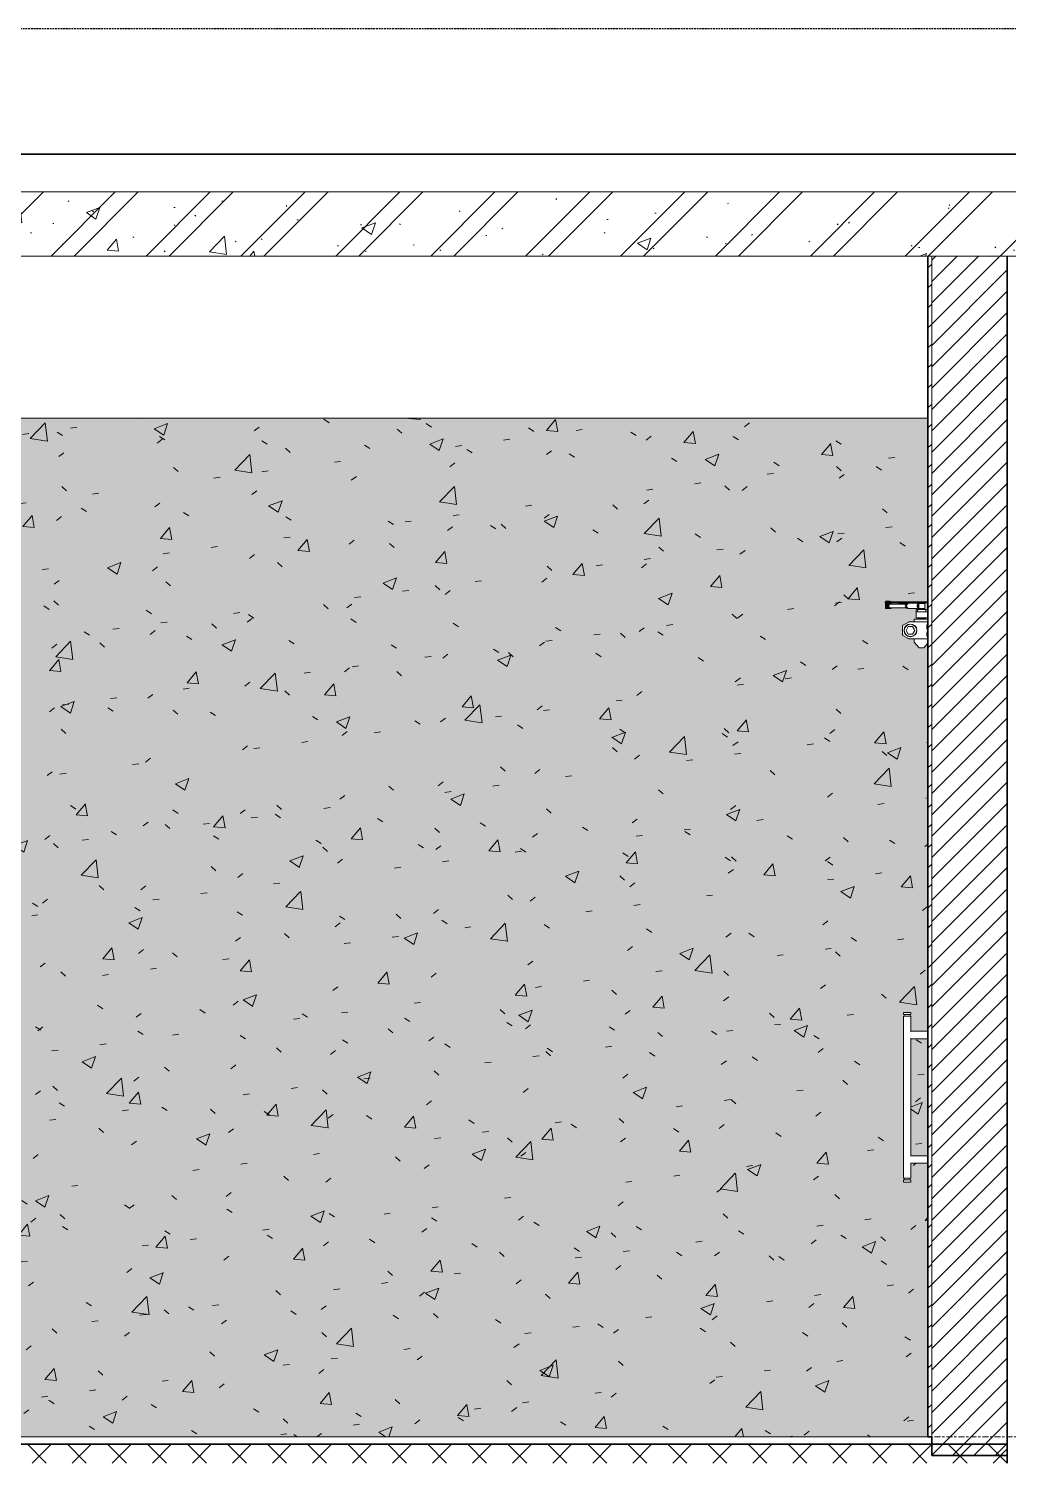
# Model space of a CAD drawing. Header units: millimetres. Extents: x 46644 to 147176, y -1287 to 53383.
# Drawn here: x 67695 to 70291, y 2140 to 5933 of the extents above; entities that cross this region are included whole.
import ezdxf

# ---------------------------------------------------------------- set-up
doc = ezdxf.new("R2010")
doc.units = ezdxf.units.MM
for name, pattern in [('Centre', [31.75, 6.35, -4.7625, 15.875, -4.7625]), ('Hidden', [7.14375, 4.7625, -2.38125]), ('IMPORT-CENTER _2_', [40.64, 25.4, -5.08, 5.08, -5.08])]:
    doc.linetypes.add(name, pattern=pattern)
for name, color, linetype, lineweight in [('0-2', 90, 'Continuous', 5), ('A-DETL-GENF', 92, 'Continuous', 18), ('A-DETL-GENF-2', 92, 'Hidden', 25), ('A-DETL-GENF-3', 9, 'Continuous', 18), ('A-DETL-THIN', 151, 'Continuous', 18), ('A-DOOR', 31, 'Continuous', 18), ('A-FLOR-FNSH-1', 7, 'Continuous', 35), ('A-FLOR-LEVL-2', 51, 'Centre', 9), ('A-FLOR-PATT-1', 8, 'Continuous', 18), ('A-WALL', 113, 'Continuous', 18), ('A-WALL-1', 7, 'Continuous', 35), ('A-WALL-PATT-1', 9, 'Continuous', 18), ('A-WALL-PATT-3', 111, 'Continuous', 18), ('G-IMPT', 8, 'Continuous', 18), ('G-IMPT-4', 8, 'IMPORT-CENTER _2_', 18), ('I-WALL', 2, 'Continuous', 18), ('M-EQPM', 50, 'Continuous', 18), ('M-EQPM-2', 50, 'Continuous', 25), ('S-BEAM-2', 250, 'Continuous', 18)]:
    doc.layers.add(name, color=color, linetype=linetype, lineweight=lineweight)

# ---------------------------------------------------------------- blocks, each defined once
blk = doc.blocks.new('NCV_TKTC_KET CAU_rvt-2-TKCS_SẢNH - BẬC CẤP 1 - MẶT CẮT 2')
at = {"layer": 'S-BEAM-2'}
blk.add_line((48862.5, 4900), (51442.5, 4900), dxfattribs=at)
blk = doc.blocks.new('TKTC_XREF_251221_MB TANG 2-7 - TKTC_XREF_260130_MB TANG 2-5_dwg_$cc-4746808-TKCS_SẢNH - BẬC CẤP 1 - MẶT CẮT 2')
at = {"layer": 'G-IMPT-4'}
for p, q in [((49809.2, 5600), (49656.2, 5600)), ((49732.7, 5600), (49732.7, 5600))]:
    blk.add_line(p, q, dxfattribs=at)
at = {"layer": 'M-EQPM'}
for p, q in [((49789.5, 5600), (49675.8, 5600)), ((49675.8, 5600), (49732.7, 5600)), ((49732.7, 5600), (49678.6, 5600)), ((49678.6, 5600), (49786.7, 5600)), ((49786.7, 5600), (49732.7, 5600)), ((49732.7, 5600), (49789.5, 5600))]:
    blk.add_line(p, q, dxfattribs=at)
blk = doc.blocks.new('TKTC_XREF_251221_MB TANG 2-7 - TKTC_XREF_260130_MB TANG 2-5_dwg_CUM U_DN100-V30-TKCS_SẢNH - BẬC CẤP 1 - MẶT CẮT 2')
at = {"layer": 'G-IMPT'}
for p, q in [((49674.6, 5600), (49659.3, 5600)), ((49659.3, 5600), (49661.2, 5600)), ((49664.1, 5600), (49661.2, 5600)), ((49661.2, 5600), (49672.7, 5600)), ((49671.2, 5600), (49662.6, 5600)), ((49662.9, 5600), (49800.6, 5600)), ((49669.8, 5600), (49664.1, 5600)), ((49665.3, 5600), (49664.4, 5600)), ((49669.5, 5600), (49664.4, 5600)), ((49668.5, 5600), (49665.3, 5600)), ((49668.5, 5600), (49665.3, 5600)), ((49668.5, 5600), (49665.3, 5600)), ((49669.5, 5600), (49668.5, 5600)), ((49672.7, 5600), (49669.8, 5600)), ((49670.9, 5600), (49792.6, 5600)), ((49670.9, 5600), (49674.9, 5600)), ((49672.7, 5600), (49674.6, 5600)), ((49674.9, 5600), (49788.6, 5600)), ((49792.6, 5600), (49788.6, 5600)), ((49804.3, 5600), (49788.9, 5600)), ((49788.9, 5600), (49790.9, 5600)), ((49793.7, 5600), (49790.9, 5600)), ((49790.9, 5600), (49802.4, 5600)), ((49800.9, 5600), (49792.3, 5600)), ((49799.5, 5600), (49793.7, 5600)), ((49795, 5600), (49794.1, 5600)), ((49799.2, 5600), (49794.1, 5600)), ((49798.2, 5600), (49795, 5600)), ((49798.2, 5600), (49795, 5600)), ((49798.2, 5600), (49795, 5600)), ((49799.2, 5600), (49798.2, 5600)), ((49802.4, 5600), (49799.5, 5600)), ((49802.4, 5600), (49804.3, 5600))]:
    blk.add_line(p, q, dxfattribs=at)
blk = doc.blocks.new('TKTC_XREF_251221_MB TANG 2-7 - TKTC_XREF_260130_MB TANG 2-5_dwg_THU NUOC - THU NUOC-444531-TKCS_MB TẦNG 1-4746804-TKCS_SẢNH - BẬC CẤP 1 - MẶT CẮT 2')
at = {"layer": 'G-IMPT'}
for p, q in [((53954.2, 5600), (53804.2, 5600)), ((53804.2, 5600), (53954.2, 5600)), ((53929.2, 5600), (53829.2, 5600)), ((53829.2, 5600), (53929.2, 5600)), ((53924.2, 5600), (53834.2, 5600)), ((53834.2, 5600), (53924.2, 5600)), ((53834.2, 5600), (53924.2, 5600)), ((53924.2, 5600), (53834.2, 5600)), ((53847.1, 5600), (53847.1, 5600)), ((53847.1, 5600), (53847.1, 5600)), ((53847.1, 5600), (53847.1, 5600)), ((53847.1, 5600), (53871.2, 5600)), ((53871.2, 5600), (53847.1, 5600)), ((53911.3, 5600), (53847.1, 5600)), ((53847.1, 5600), (53911.3, 5600)), ((53911.3, 5600), (53847.1, 5600)), ((53847.1, 5600), (53911.3, 5600)), ((53859.4, 5600), (53859.4, 5600)), ((53859.4, 5600), (53859.4, 5600)), ((53898.9, 5600), (53859.4, 5600)), ((53859.4, 5600), (53898.9, 5600)), ((53898.9, 5600), (53859.4, 5600)), ((53859.4, 5600), (53898.9, 5600)), ((53869.4, 5600), (53869.4, 5600)), ((53869.4, 5600), (53869.4, 5600)), ((53889, 5600), (53869.4, 5600)), ((53869.4, 5600), (53889, 5600)), ((53889, 5600), (53869.4, 5600)), ((53869.4, 5600), (53889, 5600)), ((53911.3, 5600), (53887.2, 5600)), ((53887.2, 5600), (53911.3, 5600)), ((53889, 5600), (53889, 5600)), ((53889, 5600), (53889, 5600)), ((53898.9, 5600), (53898.9, 5600)), ((53898.9, 5600), (53898.9, 5600)), ((53911.3, 5600), (53911.3, 5600)), ((53911.3, 5600), (53911.3, 5600)), ((53911.3, 5600), (53911.3, 5600))]:
    blk.add_line(p, q, dxfattribs=at)
blk = doc.blocks.new('TKTC_XREF_251221_MB TANG 2-7 - TKTC_XREF_251221_MB TANG 2-7-2039446-TKCS_SẢNH - BẬC CẤP 1 - MẶT CẮT 2')
at = {"layer": 'M-EQPM'}
for p, q in [((49804.1, 5600), (49653.7, 5600)), ((49653.7, 5600), (49654, 5600)), ((49653.8, 5600), (49804.2, 5600)), ((49804.2, 5600), (49653.8, 5600)), ((49654, 5600), (49804.4, 5600)), ((49804.4, 5600), (49804.1, 5600))]:
    blk.add_line(p, q, dxfattribs=at)
at = {"layer": 'M-EQPM-2'}
for p, q in [((47172.6, 5600), (49452.6, 5600)), ((52927.6, 5600), (48852.6, 5600)), ((49452.6, 5600), (52927.6, 5600))]:
    blk.add_line(p, q, dxfattribs=at)
for name, p in [('TKTC_XREF_251221_MB TANG 2-7 - TKTC_XREF_260130_MB TANG 2-5_dwg_$cc-4746808-TKCS_SẢNH - BẬC CẤP 1 - MẶT CẮT 2', (0, 0)), ('TKTC_XREF_251221_MB TANG 2-7 - TKTC_XREF_260130_MB TANG 2-5_dwg_CUM U_DN100-V30-TKCS_SẢNH - BẬC CẤP 1 - MẶT CẮT 2', (0, 0)), ('TKTC_XREF_251221_MB TANG 2-7 - TKTC_XREF_260130_MB TANG 2-5_dwg_THU NUOC - THU NUOC-444531-TKCS_MB TẦNG 1-4746804-TKCS_SẢNH - BẬC CẤP 1 - MẶT CẮT 2', (-4051, 0))]:
    blk.add_blockref(name, p)
blk = doc.blocks.new('FD_07 - DIG_01-1800x2200-CỬA ĐI 2 CÁNH 2-2150742-TKCS_SẢNH - BẬC CẤP 1 - MẶT CẮT 2')
at = {"layer": 'A-DOOR'}
for p, q in [((51329, 4413.5), (51329, 4410.5)), ((51329, 4413.5), (51329, 4410.5)), ((51329.5, 4413.5), (51329.5, 4413.5)), ((51329.5, 4413.5), (51337.2, 4413.5)), ((51329.5, 4413.5), (51329.5, 4413.5)), ((51329.5, 4410.5), (51337.2, 4410.5)), ((51329.5, 4410.5), (51329.5, 4410.5)), ((51329.5, 4410.5), (51329.5, 4410.5)), ((51330.2, 4409.5), (51330.2, 4395.5)), ((51330.2, 4409.5), (51332.9, 4409.5)), ((51330.7, 4415.3), (51330.7, 4413.5)), ((51331.5, 4415.3), (51330.7, 4415.3)), ((51330.7, 4415.3), (51342.7, 4415.3)), ((51330.7, 4415.3), (51330.7, 4413.5)), ((51331.5, 4415.3), (51330.7, 4415.3)), ((51330.7, 4415.3), (51331.5, 4415.3)), ((51331.7, 4410.5), (51331.7, 4409.5)), ((51331.7, 4410.5), (51331.7, 4409.5)), ((51332.9, 4409.5), (51334.4, 4409.5)), ((51332.9, 4409.5), (51332.9, 4395.5)), ((51335, 4409.5), (51334.3, 4409.5)), ((51334.3, 4409.5), (51335, 4409.5)), ((51336.3, 4409.5), (51334.4, 4409.5)), ((51334.4, 4409.5), (51335.2, 4409.5)), ((51335.2, 4409.5), (51334.6, 4409.5)), ((51335.2, 4409.5), (51338.3, 4409.5)), ((51336.1, 4404.3), (51336.1, 4400.7)), ((51337.2, 4413.5), (51338.8, 4413.5)), ((51337.8, 4413.5), (51337.2, 4413.5)), ((51337.2, 4410.5), (51338.8, 4410.5)), ((51337.8, 4410.5), (51337.2, 4410.5)), ((51337.2, 4410.5), (51337.8, 4410.5)), ((51337.8, 4410.5), (51337.2, 4410.5)), ((51337.2, 4410.5), (51337.8, 4410.5)), ((51337.8, 4406.5), (51338.1, 4406.5)), ((51338.1, 4406.5), (51340, 4406.5)), ((51385, 4407.5), (51338.2, 4407.5)), ((51338.3, 4409.5), (51341.1, 4409.5)), ((51338.8, 4413.5), (51389.4, 4413.5)), ((51338.8, 4410.5), (51389.4, 4410.5)), ((51341.1, 4409.5), (51342.2, 4409.5)), ((51341.1, 4409.5), (51341.1, 4407.5)), ((51341.7, 4409.5), (51341.7, 4410.5)), ((51341.7, 4409.5), (51341.7, 4410.5)), ((51342.7, 4415.3), (51341.9, 4415.3)), ((51342.7, 4415.3), (51341.9, 4415.3)), ((51341.9, 4415.3), (51342.7, 4415.3)), ((51344.1, 4409.5), (51342.2, 4409.5)), ((51342.6, 4409.5), (51343.2, 4409.5)), ((51342.7, 4413.5), (51342.7, 4415.3)), ((51342.7, 4413.5), (51342.7, 4415.3)), ((51343.2, 4409.5), (51344.1, 4409.5)), ((51364, 4410.5), (51364, 4409.5)), ((51364, 4410.5), (51364, 4409.5)), ((51366, 4409.5), (51364, 4409.5)), ((51364, 4409.5), (51366, 4409.5)), ((51366, 4409.5), (51364, 4409.5)), ((51364, 4409.5), (51366, 4409.5)), ((51392.8, 4409.5), (51366, 4409.5)), ((51389.4, 4408.5), (51388.2, 4408.5)), ((51389.4, 4408.5), (51388.2, 4408.5)), ((51389.4, 4413.5), (51390.4, 4413.5)), ((51389.4, 4413.5), (51390.4, 4413.5)), ((51390.4, 4412.5), (51389.4, 4412.5)), ((51389.4, 4410.5), (51390.4, 4410.5)), ((51389.4, 4410.5), (51390.4, 4410.5)), ((51390.4, 4413.5), (51416, 4413.5)), ((51390.4, 4410.5), (51416, 4410.5)), ((51420.9, 4409.5), (51392.8, 4409.5)), ((51416, 4413.5), (51417.2, 4413.5)), ((51416, 4413.5), (51417, 4413.5)), ((51417, 4412.5), (51416, 4412.5)), ((51416, 4410.5), (51417.2, 4410.5)), ((51416, 4410.5), (51417, 4410.5)), ((51416.5, 4413.5), (51417, 4413.5)), ((51417, 4413.5), (51416.5, 4413.5)), ((51417, 4410.5), (51416.5, 4410.5)), ((51416.5, 4410.5), (51417, 4410.5)), ((51417.2, 4413.5), (51442.5, 4413.5)), ((51417.2, 4410.5), (51442.5, 4410.5)), ((51417.3, 4409), (51418, 4409)), ((51417.6, 4406.7), (51417.6, 4398.3)), ((51417.6, 4406.7), (51417.6, 4398.3)), ((51418, 4409), (51418, 4396)), ((51418, 4409), (51434, 4409)), ((51432, 4409.5), (51420.9, 4409.5)), ((51432, 4409.5), (51434, 4409.5)), ((51434, 4409.5), (51432, 4409.5)), ((51432, 4409.5), (51434, 4409.5)), ((51434, 4409.5), (51432, 4409.5)), ((51434, 4409.5), (51434, 4410.5)), ((51434, 4409.5), (51434, 4410.5)), ((51434, 4396), (51434, 4409)), ((51332.9, 4395.5), (51330.2, 4395.5)), ((51334.4, 4395.5), (51332.9, 4395.5)), ((51334.4, 4395.5), (51336.3, 4395.5)), ((51334.4, 4395.5), (51335, 4395.5)), ((51335, 4395.5), (51334.4, 4395.5)), ((51338.3, 4395.5), (51335.2, 4395.5)), ((51338.1, 4398.5), (51337.8, 4398.5)), ((51340, 4398.5), (51338.1, 4398.5)), ((51338.2, 4397.5), (51385, 4397.5)), ((51341.1, 4395.5), (51338.3, 4395.5)), ((51341.1, 4397.5), (51341.1, 4395.5)), ((51342.2, 4395.5), (51341.1, 4395.5)), ((51342.2, 4395.5), (51344.1, 4395.5)), ((51343.1, 4395.5), (51342.6, 4395.5)), ((51344.1, 4395.5), (51343.1, 4395.5)), ((51388.2, 4396.5), (51389.4, 4396.5)), ((51388.2, 4396.5), (51389.4, 4396.5)), ((51392.8, 4395.5), (51420.5, 4395.5)), ((51405.9, 4367), (51405.9, 4360)), ((51405.9, 4367), (51430.6, 4367)), ((51410.9, 4387), (51410.9, 4393)), ((51410.9, 4393), (51415.2, 4393)), ((51415.2, 4387), (51410.9, 4387)), ((51410.9, 4376.1), (51410.9, 4384.4)), ((51410.9, 4371), (51440.9, 4371)), ((51415.2, 4393), (51436.8, 4393)), ((51415.2, 4393), (51415.2, 4387)), ((51436.8, 4387), (51415.2, 4387)), ((51415.5, 4371), (51415.5, 4369)), ((51416.8, 4369), (51415.5, 4369)), ((51416.5, 4369), (51416.5, 4367)), ((51416.5, 4369), (51416.5, 4367)), ((51418.1, 4369), (51416.8, 4369)), ((51418, 4396), (51417.3, 4396)), ((51434, 4396), (51418, 4396)), ((51418.1, 4371), (51418.1, 4369)), ((51423.2, 4369), (51418.1, 4369)), ((51420.5, 4396), (51420.5, 4393)), ((51428.2, 4369), (51423.2, 4369)), ((51428.2, 4369), (51428.2, 4371)), ((51431.9, 4369), (51428.2, 4369)), ((51430.6, 4367), (51442.4, 4367)), ((51431.5, 4393), (51431.5, 4396)), ((51435.5, 4369), (51431.9, 4369)), ((51434.5, 4367), (51434.5, 4369)), ((51434.5, 4367), (51434.5, 4369)), ((51435.5, 4371), (51435.5, 4369)), ((51436.8, 4393), (51436.8, 4387)), ((51436.9, 4393), (51440.9, 4393)), ((51440.9, 4387), (51436.9, 4387)), ((51440.9, 4393), (51440.9, 4387)), ((51440.9, 4384.4), (51440.9, 4376.1)), ((51375.2, 4325.7), (51375.2, 4349.3)), ((51376.2, 4351.1), (51391.7, 4359.7)), ((51391.7, 4315.3), (51376.2, 4323.9)), ((51384.6, 4337.5), (51390.4, 4347.5)), ((51390.4, 4327.5), (51384.6, 4337.5)), ((51390.4, 4347.5), (51401.9, 4347.5)), ((51401.9, 4327.5), (51390.4, 4327.5)), ((51392.7, 4360), (51436.8, 4360)), ((51401.9, 4347.5), (51407.7, 4337.5)), ((51407.7, 4337.5), (51401.9, 4327.5)), ((51436.8, 4360), (51439.8, 4360)), ((51439.8, 4360), (51440.9, 4360)), ((51442.5, 4360), (51440.9, 4360)), ((51442.4, 4360), (51441, 4360)), ((51441.2, 4357), (51441.2, 4318)), ((51436.8, 4315), (51392.7, 4315)), ((51406, 4315), (51406, 4307.4)), ((51406.3, 4306.7), (51419.2, 4291.3)), ((51422, 4291), (51429, 4291)), ((51429, 4291), (51422, 4291)), ((51429, 4291), (51422, 4291)), ((51422, 4291), (51429, 4291)), ((51431.8, 4291.3), (51442.5, 4304)), ((51439.8, 4315), (51436.8, 4315)), ((51440.9, 4315), (51439.8, 4315)), ((51440.9, 4315), (51442.5, 4315)), ((51441, 4315), (51442.4, 4315)), ((51377.5, 3325), (51377.5, 3319)), ((51377.5, 3325), (51377.5, 3319)), ((51377.5, 3314.8), (51377.5, 2885.2)), ((51377.5, 3314.8), (51377.5, 2885.2)), ((51387.5, 3325), (51378.8, 3325)), ((51378.8, 3325), (51378.8, 3325)), ((51378.8, 3319), (51387.5, 3319)), ((51378.8, 3319), (51378.8, 3319)), ((51378.8, 3314.8), (51387.5, 3314.8)), ((51378.8, 3314.8), (51378.8, 3314.8)), ((51379.5, 3319), (51379.5, 3314.8)), ((51379.5, 3319), (51379.5, 3314.8)), ((51396.2, 3325), (51387.5, 3325)), ((51387.5, 3319), (51396.2, 3319)), ((51387.5, 3314.8), (51396.2, 3314.8)), ((51395.5, 3314.8), (51395.5, 3319)), ((51395.5, 3314.8), (51395.5, 3319)), ((51396.2, 3325), (51396.2, 3325)), ((51396.2, 3319), (51396.2, 3319)), ((51396.2, 3314.8), (51396.2, 3314.8)), ((51397.5, 3319), (51397.5, 3325)), ((51397.5, 3319), (51397.5, 3325)), ((51397.5, 3273.7), (51397.5, 3314.8)), ((51397.5, 3274.9), (51397.5, 3314.8)), ((51442.5, 3275), (51396.2, 3275)), ((51396.2, 3255), (51442.5, 3255)), ((51397.5, 2943.7), (51397.5, 3256.3)), ((51397.5, 2945), (51397.5, 3254.5)), ((51442.5, 2945), (51396.2, 2945)), ((51396.2, 2925), (51442.5, 2925)), ((51397.5, 2885.2), (51397.5, 2926.3)), ((51397.5, 2885.2), (51397.5, 2925.1)), ((51378.8, 2885.2), (51387.5, 2885.2)), ((51378.8, 2885.2), (51378.8, 2885.2)), ((51379.5, 2885.2), (51379.5, 2881)), ((51379.5, 2885.2), (51379.5, 2881)), ((51387.5, 2885.2), (51396.2, 2885.2)), ((51395.5, 2881), (51395.5, 2885.2)), ((51395.5, 2881), (51395.5, 2885.2)), ((51396.2, 2885.2), (51396.2, 2885.2)), ((51377.5, 2881), (51377.5, 2875)), ((51377.5, 2881), (51377.5, 2875)), ((51378.8, 2881), (51387.5, 2881)), ((51378.8, 2881), (51378.8, 2881)), ((51378.8, 2875), (51387.5, 2875)), ((51378.8, 2875), (51378.8, 2875)), ((51387.5, 2881), (51396.2, 2881)), ((51387.5, 2875), (51396.2, 2875)), ((51396.2, 2881), (51396.2, 2881)), ((51396.2, 2875), (51396.2, 2875)), ((51397.5, 2875), (51397.5, 2881)), ((51397.5, 2875), (51397.5, 2881))]:
    blk.add_line(p, q, dxfattribs=at)
at = {"layer": 'A-DOOR', "flags": 128}
for points in [[(51340, 4406.5), (51339.6, 4406), (51339.4, 4405.4), (51339.1, 4404.7), (51338.9, 4404), (51338.8, 4403.3), (51338.8, 4402.5)], [(51338.8, 4402.5), (51338.8, 4401.7), (51338.9, 4401), (51339.1, 4400.3), (51339.4, 4399.6), (51339.6, 4399), (51340, 4398.5)], [(51441.2, 4357), (51441.1, 4357.7), (51441.1, 4358.3), (51441.1, 4358.9), (51441.1, 4359.3), (51441, 4359.7), (51440.9, 4359.9), (51440.9, 4360)], [(51419.9, 4291), (51422.5, 4291), (51427.8, 4291), (51431, 4291), (51431.1, 4291)], [(51431.1, 4291), (51428.5, 4291), (51423.2, 4291), (51420, 4291), (51419.9, 4291)], [(51431.1, 4291), (51428.5, 4291), (51423.2, 4291), (51420, 4291), (51419.9, 4291)], [(51419.9, 4291), (51422.5, 4291), (51427.8, 4291), (51431, 4291), (51431.1, 4291)], [(51440.9, 4315), (51440.9, 4315.1), (51441, 4315.3), (51441.1, 4315.7), (51441.1, 4316.1), (51441.1, 4316.7), (51441.1, 4317.3), (51441.2, 4318)]]:
    blk.add_lwpolyline(points, dxfattribs=at)
at = {"layer": 'A-DOOR'}
for centre, radius, start, end in [((51377.2, 4349.3), 2, 119.1975, 180), ((51377.2, 4349.3), 2, 131.358, 167.8395), ((51377.2, 4325.7), 2, 180, 240.8025), ((51377.2, 4325.7), 2, 192.1605, 228.642), ((51396.2, 4337.5), 17, 0, 180), ((51396.2, 4337.5), 17, 180, 360), ((51396.2, 4337.5), 16.5, 0, 180), ((51396.2, 4337.5), 16.5, 180, 0), ((51392.7, 4358), 2, 90, 119.1975), ((51392.7, 4317), 2, 240.8025, 270)]:
    blk.add_arc(centre, radius, start, end, dxfattribs=at)
for centre, major_axis, ratio, start_param, end_param in [((51339, 4402.5), (0, 5), 0.965835, 1.340692, 1.496177), ((51339, 4402.5), (0, 5), 0.965835, 1.647139, 1.8009), ((51335, 4402.5), (0, 2.5), 0.259156, 4.712389, 7.853982), ((51335, 4402.5), (0, 2.5), 0.259156, 1.570796, 4.712389), ((51334.4, 4402.5), (0, 7), 0.259156, 4.712389, 6.283185), ((51334.4, 4402.5), (0, 7), 0.259156, 3.141593, 4.712389), ((51339, 4402.5), (0, 5), 0.965835, 0.93716, 1.110588), ((51339, 4402.5), (0, 5), 0.965835, 2.031004, 2.204217), ((51339, 4402.5), (0, 5), 0.965835, 0.711735, 0.880484), ((51336.3, 4402.5), (0, 7), 0.259156, 4.712389, 6.283185), ((51336.3, 4402.5), (0, 7), 0.259156, 3.141593, 4.712389), ((51342.2, 4402.5), (0, 7), 0.259156, 5.511157, 6.283185), ((51344.1, 4402.5), (0, 7), 0.259156, 5.511157, 6.283185), ((51344.1, 4402.5), (0, 7), 0.259156, 6.021386, 6.283185), ((51388.2, 4402.5), (0, 6), 0.965835, 6.103488, 7.853982), ((51388.2, 4402.5), (0, 6), 0.965835, 1.570796, 3.32129), ((51392.8, 4402.5), (0, 7), 0.965835, 0, 1.570796), ((51392.8, 4402.5), (0, 7), 0.965835, 1.570796, 3.141593), ((51388.2, 4402.5), (0, 6), 0.965835, 6.103488, 6.544985), ((51417.8, 4402.5), (0, 6.79), 0.259156, 0.291061, 1.570796), ((51417.8, 4402.5), (0, 6.79), 0.259156, 1.570796, 2.850532), ((51417.6, 4402.5), (0, 2.5), 0.259156, 5.759587, 7.853982), ((51417.6, 4402.5), (0, 2.5), 0.259156, 1.570796, 3.665191), ((51419.7, 4402.5), (0, 6.79), 0.259156, 1.326118, 1.570796), ((51419.7, 4402.5), (0, 6.79), 0.259156, 1.570796, 1.815475), ((51420.9, 4402.5), (0, 7), 0.965835, 6.029595, 6.582778), ((51420.9, 4402.5), (0, 7), 0.965835, 6.029595, 6.27576), ((51339, 4402.5), (0, 5), 0.965835, 2.261108, 2.430484), ((51342.2, 4402.5), (0, 7), 0.259156, 3.141593, 3.916708), ((51344.1, 4402.5), (0, 7), 0.259156, 3.141593, 3.916708), ((51344.1, 4402.5), (0, 7), 0.259156, 3.141593, 3.403392), ((51388.2, 4402.5), (0, 6), 0.965835, 2.879793, 3.32129), ((51410.9, 4381), (0, 6), 0.000349, 0, 0.959931), ((51410.9, 4383), (0, 12), 0.000349, 3.141593, 4.101524), ((51420.9, 4402.5), (0, 7), 0.965835, 2.842, 3.082121), ((51440.9, 4381), (0, 6), 0.000349, 0, 0.959931), ((51440.9, 4383), (0, 12), 0.000349, 3.141593, 4.101524)]:
    blk.add_ellipse(centre, major_axis=major_axis, ratio=ratio, start_param=start_param, end_param=end_param, dxfattribs=at)
for points, knots in [([(51413.6, 4402.5), (51413.6, 4402.8), (51413.6, 4403.2), (51413.7, 4403.7), (51413.8, 4404), (51413.9, 4404.4), (51414.1, 4404.8), (51414.2, 4405), (51414.3, 4405.3), (51414.4, 4405.4), (51414.5, 4405.6), (51414.6, 4405.8), (51414.8, 4406.1), (51415, 4406.3), (51415.1, 4406.5), (51415.2, 4406.7), (51415.4, 4406.8), (51415.5, 4407), (51415.8, 4407.3), (51416, 4407.5), (51416.2, 4407.7), (51416.3, 4407.8)], [0, 0, 0, 0, 0.1, 0.15, 0.2, 0.25, 0.3, 0.35, 0.375, 0.4, 0.425, 0.45, 0.5, 0.55, 0.575, 0.6, 0.625, 0.65, 0.7, 0.75, 0.8, 0.8, 0.8, 0.8]), ([(51416.3, 4397.2), (51416.2, 4397.3), (51416, 4397.5), (51415.8, 4397.7), (51415.5, 4398), (51415.4, 4398.2), (51415.2, 4398.3), (51415.1, 4398.5), (51415, 4398.7), (51414.8, 4398.9), (51414.6, 4399.2), (51414.5, 4399.4), (51414.4, 4399.6), (51414.3, 4399.7), (51414.2, 4400), (51414.1, 4400.2), (51413.9, 4400.6), (51413.8, 4401), (51413.7, 4401.3), (51413.6, 4401.8), (51413.6, 4402.2), (51413.6, 4402.5)], [0.2, 0.2, 0.2, 0.2, 0.25, 0.3, 0.35, 0.375, 0.4, 0.425, 0.45, 0.5, 0.55, 0.575, 0.6, 0.625, 0.65, 0.7, 0.75, 0.8, 0.85, 0.9, 1, 1, 1, 1]), ([(51439.8, 4349.9), (51439.9, 4351), (51440, 4352.3), (51440.2, 4353.4), (51440.3, 4353.7), (51440.5, 4353.5), (51440.6, 4352.9), (51440.7, 4351.9), (51440.8, 4350.5), (51440.9, 4348.8), (51440.9, 4347.6), (51440.9, 4347)], [0, 0, 0, 0, 0.2, 0.3, 0.4, 0.5, 0.6, 0.7, 0.8, 0.9, 1, 1, 1, 1]), ([(51440.9, 4347), (51440.9, 4345.8), (51440.9, 4344), (51440.7, 4342.1), (51440.6, 4341.1), (51440.5, 4340.5), (51440.3, 4340.3), (51440.2, 4340.6), (51440, 4341.4), (51439.9, 4342.6), (51439.8, 4343.6), (51439.8, 4344.1)], [0, 0, 0, 0, 0.2, 0.3, 0.4, 0.5, 0.6, 0.7, 0.8, 0.9, 1, 1, 1, 1]), ([(51439.8, 4330.9), (51439.9, 4332), (51440, 4333.3), (51440.2, 4334.4), (51440.3, 4334.7), (51440.5, 4334.5), (51440.6, 4333.9), (51440.7, 4332.9), (51440.8, 4331.5), (51440.9, 4329.8), (51440.9, 4328.6), (51440.9, 4328)], [0, 0, 0, 0, 0.2, 0.3, 0.4, 0.5, 0.6, 0.7, 0.8, 0.9, 1, 1, 1, 1]), ([(51440.9, 4328), (51440.9, 4326.8), (51440.9, 4325), (51440.7, 4323.1), (51440.6, 4322.1), (51440.5, 4321.5), (51440.3, 4321.3), (51440.2, 4321.6), (51440, 4322.4), (51439.9, 4323.6), (51439.8, 4324.6), (51439.8, 4325.1)], [0, 0, 0, 0, 0.2, 0.3, 0.4, 0.5, 0.6, 0.7, 0.8, 0.9, 1, 1, 1, 1])]:
    blk.add_open_spline(points, degree=3, knots=knots, dxfattribs=at)
for points in [[(51439.7, 4347), (51439.7, 4347.5), (51439.7, 4348.5), (51439.8, 4349.4), (51439.8, 4349.9)], [(51439.8, 4344.1), (51439.8, 4344.6), (51439.7, 4345.5), (51439.7, 4346.5), (51439.7, 4347)], [(51439.7, 4328), (51439.7, 4328.5), (51439.7, 4329.5), (51439.8, 4330.4), (51439.8, 4330.9)], [(51439.8, 4325.1), (51439.8, 4325.6), (51439.7, 4326.5), (51439.7, 4327.5), (51439.7, 4328)]]:
    blk.add_open_spline(points, degree=3, dxfattribs=at)
blk = doc.blocks.new('BORDER VIEW - BORDER VIEW-2358914-TKCS_SẢNH - BẬC CẤP 1 - MẶT CẮT 2')
at = {"layer": 'A-DETL-GENF-2'}
blk.add_line((47322.6, 5932.8), (56147.3, 5932.8), dxfattribs=at)

msp = doc.modelspace()

# ---------------------------------------------------------------- hatches: boundary and pattern name
at = {"layer": 'A-DETL-GENF-3'}
h = msp.add_hatch(dxfattribs=at)
h.set_pattern_fill('FP_17', color=256, style=0, pattern_type=2)
h.set_pattern_definition([(50, (73875.16, 15725), (364.368, -31.878), [38.1, -419.1]), (355, (73875.16, 15725), (-70.486, 382.113), [30.48, -335.28]), (100.451, (73905.53, 15722.34), (293.885, 350.233), [32.38, -356.18]), (46.184, (73875.16, 15826.6), (542.158, -84.086), [57.15, -628.65]), (96.636, (73920.34, 15819.6), (474.805, 494.855), [48.57, -534.27]), (351.184, (73875.16, 15826.6), (474.81, 494.85), [45.72, -502.92]), (21, (73925.96, 15801.2), (303.2285, -204.5305), [38.1, -419.1]), (326, (73925.96, 15801.2), (123.604, 368.376), [30.48, -335.28]), (71.451, (73951.23, 15784.16), (426.834, 163.843), [32.38, -356.18]), (37.5, (73875.16, 15725), (6.1766, 169.1102), [3.353, -327.863, 3.353, -337.007, -336.55]), (37.5, (73875.16, 15725), (6.1766, 169.1102), [-671.576, 3.353, -333.197]), (7.5, (73875.16, 15725), (133.6389, 200.3615), [3.353, -190.703, 3.353, -320.243, -128.27]), (7.5, (73875.16, 15725), (133.6389, 200.3615), [-517.652, 3.353, -124.917]), (327.5, (73761.88, 15725), (271.1818, -11.4584), [3.353, -123.647, 3.353, -392.887, -525.78]), (327.5, (73761.88, 15725), (271.1818, -11.4584), [-523.24, 3.353, -522.427]), (317.5, (73711.08, 15725), (296.2585, 50.853), [3.353, -161.747, 3.353, -259.791, -373.38]), (317.5, (73711.08, 15725), (296.2585, 50.853), [-428.244, 3.353, -370.027]), (45, (73875.16, 15725), (-125.7236, 125.7236), []), (45, (73875.16, 15915.5), (-125.7236, 125.7236), [])])
h.paths.add_polyline_path([(71688.1, 4900), (71688.1, 5330), (72088.2, 5330), (72088.2, 5500), (67488, 5500), (67488, 5530), (65808.1, 5530), (65808.1, 5360), (67188, 5360), (67188, 4950), (67488, 4950), (67488, 5330), (71388.1, 5330), (71388.1, 4900)])
at = {"layer": 'A-FLOR-PATT-1'}
h = msp.add_hatch(dxfattribs=at)
h.set_pattern_fill('FP_8', color=256, style=0, pattern_type=2)
h.set_pattern_definition([(45, (73875.16, 15725), (-53.033, 53.033), []), (135, (73875.16, 15725), (-53.033, -53.033), [])])
h.paths.add_polyline_path([(69227.6, 2130), (70288, 2130), (70288, 2180), (65808.1, 2180), (65808.1, 2130), (68077.1, 2130)])
at = {"layer": 'A-WALL-PATT-1'}
h = msp.add_hatch(dxfattribs=at)
h.set_pattern_fill('FP_10', color=256, style=0, pattern_type=2)
h.set_pattern_definition([(50, (73875.16, 15725), (364.368, -31.878), [38.1, -419.1]), (355, (73875.16, 15725), (-70.486, 382.113), [30.48, -335.28]), (100.451, (73905.53, 15722.34), (293.885, 350.233), [32.38, -356.18]), (46.184, (73875.16, 15826.6), (542.158, -84.086), [57.15, -628.65]), (96.636, (73920.34, 15819.6), (474.805, 494.855), [48.57, -534.27]), (351.184, (73875.16, 15826.6), (474.81, 494.85), [45.72, -502.92]), (21, (73925.96, 15801.2), (303.2285, -204.5305), [38.1, -419.1]), (326, (73925.96, 15801.2), (123.604, 368.376), [30.48, -335.28]), (71.451, (73951.23, 15784.16), (426.834, 163.843), [32.38, -356.18]), (37.5, (73875.16, 15725), (6.1766, 169.1102), [16.764, -314.452, 16.764, -323.596, -336.55]), (37.5, (73875.16, 15725), (6.1766, 169.1102), [-671.576, 16.764, -319.786]), (7.5, (73875.16, 15725), (133.6389, 200.3615), [16.764, -177.292, 16.764, -306.832, -128.27]), (7.5, (73875.16, 15725), (133.6389, 200.3615), [-517.652, 16.764, -111.506]), (327.5, (73761.88, 15725), (271.1818, -11.4584), [16.764, -110.236, 16.764, -379.476, -525.78]), (327.5, (73761.88, 15725), (271.1818, -11.4584), [-523.24, 16.764, -509.016]), (317.5, (73711.08, 15725), (296.2585, 50.853), [16.764, -148.336, 16.764, -246.38, -373.38]), (317.5, (73711.08, 15725), (296.2585, 50.853), [-428.244, 16.764, -356.616])])
h.paths.add_polyline_path([(70046.5, 4393), (70056, 4393), (70056, 4395.5), (70046.5, 4395.5)])
h.paths.add_polyline_path([(70046.5, 4393), (70046.5, 4393), (70046.5, 4395.5)])
h.paths.add_polyline_path([(67498, 2200), (70078, 2200), (70078, 2925), (70031.7, 2925), (70031.7, 2885.2), (70030, 2885.2), (70030, 2881), (70031.7, 2881), (70031.7, 2875), (70014.4, 2875), (70014.4, 2881), (70016.1, 2881), (70016.1, 2885.2), (70014.4, 2885.2), (70014.4, 3314.8), (70016.1, 3314.8), (70016.1, 3319), (70014.4, 3319), (70014.4, 3325), (70031.7, 3325), (70031.7, 3319), (70030, 3319), (70030, 3314.8), (70031.7, 3314.8), (70031.7, 3275), (70078, 3275), (70078, 4304), (70066.6, 4291.3), (70054.5, 4291.7), (70042.5, 4306.7), (70042.8, 4307.1), (70041.8, 4307.4), (70041.5, 4307.4), (70041.5, 4315), (70027.2, 4315.3), (70011.7, 4323.9), (70010.7, 4326), (70010.7, 4349.3), (70012.5, 4351.5), (70028.2, 4360), (70041.5, 4360), (70041.5, 4367), (70052.3, 4367), (70052.3, 4369), (70051, 4369), (70051, 4371), (70046.4, 4371.3), (70046.5, 4395.5), (70026.6, 4395.7), (70023.6, 4396.5), (70018.5, 4397.5), (69980.9, 4397.5), (69979.6, 4395.5), (69965.7, 4395.5), (69966.2, 4409.5), (69980.1, 4409.3), (69981.4, 4407.5), (70021.6, 4408), (70023.7, 4408.5), (70025.5, 4408.8), (70025.9, 4409.5), (70001.5, 4409.5), (70001.5, 4410.5), (69965, 4410.5), (69965, 4413.5), (69967, 4413.5), (69967, 4415.3), (69977.4, 4415.3), (69977.4, 4413.5), (70078, 4413.5), (70078, 4900), (67498, 4900), (67498, 4720), (67502.4, 4719), (67501.8, 4716), (67498, 4716.9), (67498, 2208.5)])
h.paths.add_polyline_path([(70031.7, 2945), (70078, 2945), (70078, 3255), (70031.7, 3254.5), (70031.7, 2948.4)])
h.paths.add_polyline_path([(70075.8, 4321.4), (70075.6, 4322.5), (70075.4, 4321.4), (70075.7, 4319.4)])
h.paths.add_polyline_path([(70076.7, 4315), (70076.6, 4315.4), (70076.7, 4315)])
h.paths.add_polyline_path([(70075.3, 4345.5), (70075.8, 4334.6), (70076.4, 4334.6), (70075.9, 4340.4), (70075.7, 4340.7), (70075.3, 4345.2)])
h.paths.add_polyline_path([(70075.2, 4328), (70075.3, 4344.1), (70075.2, 4328.9)])
h.paths.add_polyline_path([(70075.8, 4353.6), (70076.2, 4353.6), (70076.1, 4357)])
h.paths.add_polyline_path([(70075.4, 4349.9), (70075.6, 4357), (70075.4, 4352.5), (70075.4, 4350.5)])
h.paths.add_polyline_path([(70076.7, 4357), (70077.1, 4359.9), (70076.5, 4359.3), (70076.7, 4357.1)])
h.paths.add_polyline_path([(70073.1, 4367), (70076.5, 4367), (70076.4, 4371), (70071.1, 4371), (70070.8, 4369), (70069.7, 4368.9), (70069.7, 4367), (70073, 4367)])
h.paths.add_polyline_path([(70076.5, 4367), (70078, 4367.2), (70078, 4410.5), (70067.5, 4410.5), (70067, 4409.5), (70069.5, 4409), (70069.1, 4396), (70067, 4396), (70067.6, 4393), (70076.5, 4392.7), (70076.5, 4367)])
h.paths.add_polyline_path([(70025.9, 4410.5), (70025.9, 4412.5), (70024.9, 4412.5), (70024.9, 4410.5)])
h.paths.add_polyline_path([(70051.5, 4410.5), (70052.6, 4410.5), (70052.6, 4412.5), (70051.5, 4412.5)])
h = msp.add_hatch(dxfattribs=at)
h.set_pattern_fill('FP_11', color=256, style=0, pattern_type=2)
h.set_pattern_definition([(37.5, (73875.16, 15725), (-1.60031, 48.94136), [1.676, -36.932, 1.676, -41.504, -41.275]), (37.5, (73875.16, 15725), (-1.60031, 48.94136), [-81.788, 1.676, -39.599]), (7.5, (73875.16, 15725), (44.9521, 71.68268), [1.676, -19.152, 1.676, -33.122, -13.335]), (7.5, (73875.16, 15725), (44.9521, 71.68268), [-55.626, 1.676, -11.659]), (327.5, (73843.92, 15725), (79.09879, 0.14376), [1.676, -11.024, 1.676, -44.044, -59.69]), (327.5, (73843.92, 15725), (79.09879, 0.14376), [-58.42, 1.676, -58.014]), (317.5, (73843.92, 15725), (76.3552, 22.29306), [1.676, -4.674, 1.676, -28.296, -34.29]), (317.5, (73843.92, 15725), (76.3552, 22.29306), [-36.322, 1.676, -32.614])])
h.paths.add_polyline_path([(70046.5, 4393), (70056, 4393), (70056, 4395.5), (70046.5, 4395.5)])
h.paths.add_polyline_path([(70046.5, 4393), (70046.5, 4393), (70046.5, 4395.5)])
h.paths.add_polyline_path([(67498, 2200), (70078, 2200), (70078, 2925), (70031.7, 2925), (70031.7, 2885.2), (70030, 2885.2), (70030, 2881), (70031.7, 2881), (70031.7, 2875), (70014.4, 2875), (70014.4, 2881), (70016.1, 2881), (70016.1, 2885.2), (70014.4, 2885.2), (70014.4, 3314.8), (70016.1, 3314.8), (70016.1, 3319), (70014.4, 3319), (70014.4, 3325), (70031.7, 3325), (70031.7, 3319), (70030, 3319), (70030, 3314.8), (70031.7, 3314.8), (70031.7, 3275), (70078, 3275), (70078, 4304), (70066.6, 4291.3), (70054.5, 4291.7), (70042.5, 4306.7), (70042.8, 4307.1), (70041.8, 4307.4), (70041.5, 4307.4), (70041.5, 4315), (70027.2, 4315.3), (70011.7, 4323.9), (70010.7, 4326), (70010.7, 4349.3), (70012.5, 4351.5), (70028.2, 4360), (70041.5, 4360), (70041.5, 4367), (70052.3, 4367), (70052.3, 4369), (70051, 4369), (70051, 4371), (70046.4, 4371.3), (70046.5, 4395.5), (70026.6, 4395.7), (70023.6, 4396.5), (70018.5, 4397.5), (69980.9, 4397.5), (69979.6, 4395.5), (69965.7, 4395.5), (69966.2, 4409.5), (69980.1, 4409.3), (69981.4, 4407.5), (70021.6, 4408), (70023.7, 4408.5), (70025.5, 4408.8), (70025.9, 4409.5), (70001.5, 4409.5), (70001.5, 4410.5), (69965, 4410.5), (69965, 4413.5), (69967, 4413.5), (69967, 4415.3), (69977.4, 4415.3), (69977.4, 4413.5), (70078, 4413.5), (70078, 4900), (67498, 4900), (67498, 4720), (67502.4, 4719), (67501.8, 4716), (67498, 4716.9), (67498, 2208.5)])
h.paths.add_polyline_path([(70031.7, 2945), (70078, 2945), (70078, 3255), (70031.7, 3254.5), (70031.7, 2948.4)])
h.paths.add_polyline_path([(70075.8, 4321.4), (70075.6, 4322.5), (70075.4, 4321.4), (70075.7, 4319.4)])
h.paths.add_polyline_path([(70076.7, 4315), (70076.6, 4315.4), (70076.7, 4315)])
h.paths.add_polyline_path([(70075.3, 4345.5), (70075.8, 4334.6), (70076.4, 4334.6), (70075.9, 4340.4), (70075.7, 4340.7), (70075.3, 4345.2)])
h.paths.add_polyline_path([(70075.2, 4328), (70075.3, 4344.1), (70075.2, 4328.9)])
h.paths.add_polyline_path([(70075.8, 4353.6), (70076.2, 4353.6), (70076.1, 4357)])
h.paths.add_polyline_path([(70075.4, 4349.9), (70075.6, 4357), (70075.4, 4352.5), (70075.4, 4350.5)])
h.paths.add_polyline_path([(70076.7, 4357), (70077.1, 4359.9), (70076.5, 4359.3), (70076.7, 4357.1)])
h.paths.add_polyline_path([(70073.1, 4367), (70076.5, 4367), (70076.4, 4371), (70071.1, 4371), (70070.8, 4369), (70069.7, 4368.9), (70069.7, 4367), (70073, 4367)])
h.paths.add_polyline_path([(70076.5, 4367), (70078, 4367.2), (70078, 4410.5), (70067.5, 4410.5), (70067, 4409.5), (70069.5, 4409), (70069.1, 4396), (70067, 4396), (70067.6, 4393), (70076.5, 4392.7), (70076.5, 4367)])
h.paths.add_polyline_path([(70025.9, 4410.5), (70025.9, 4412.5), (70024.9, 4412.5), (70024.9, 4410.5)])
h.paths.add_polyline_path([(70051.5, 4410.5), (70052.6, 4410.5), (70052.6, 4412.5), (70051.5, 4412.5)])
at = {"layer": 'A-WALL-PATT-3'}
h = msp.add_hatch(dxfattribs=at)
h.set_pattern_fill('FP_12', color=256, style=0, pattern_type=2)
h.set_pattern_definition([(45, (73875.16, 15725), (-26.5165, 26.5165), [])])
h.paths.add_polyline_path([(70088, 2200), (70088, 5330), (70078, 5330), (70078, 2200)])
h = msp.add_hatch(dxfattribs=at)
h.set_pattern_fill('FP_7', color=256, style=0, pattern_type=2)
h.set_pattern_definition([(45, (73875.16, 15725), (-28.28427, 28.28427), [])])
h.paths.add_polyline_path([(70088, 2150), (70288, 2150), (70288, 5330), (70088, 5330), (70088, 2200)])

# ---------------------------------------------------------------- linework, layer by layer
at = {"layer": 'A-DETL-THIN'}
for p, q in [((72088.2, 5500), (67488, 5500)), ((67488, 5330), (71388.1, 5330))]:
    msp.add_line(p, q, dxfattribs=at)
at = {"layer": 'A-FLOR-FNSH-1'}
for p, q in [((70288, 2180), (65808.1, 2180)), ((70288, 2130), (70288, 2150))]:
    msp.add_line(p, q, dxfattribs=at)
at = {"layer": 'A-FLOR-LEVL-2'}
for p, q in [((65099.3, 5600), (75870.5, 5600)), ((65099.3, 2200), (75870.5, 2200))]:
    msp.add_line(p, q, dxfattribs=at)
at = {"layer": 'A-WALL'}
msp.add_line((70088, 5330), (70088, 2200), dxfattribs=at)
at = {"layer": 'A-WALL-1'}
for p, q in [((70078, 5330), (70078, 2200)), ((70288, 5330), (70288, 2150)), ((70078, 2200), (70088, 2200)), ((70088, 2200), (70088, 2150)), ((70088, 2150), (70288, 2150))]:
    msp.add_line(p, q, dxfattribs=at)
at = {"layer": 'I-WALL'}
msp.add_line((67218.1, 2200), (70078, 2200), dxfattribs=at)

# ---------------------------------------------------------------- block references
at = {"layer": '0-2'}
msp.add_blockref('NCV_TKTC_KET CAU_rvt-2-TKCS_SẢNH - BẬC CẤP 1 - MẶT CẮT 2', (18635.5, 0), dxfattribs=at)
at = {"layer": 'A-DETL-GENF'}
msp.add_blockref('BORDER VIEW - BORDER VIEW-2358914-TKCS_SẢNH - BẬC CẤP 1 - MẶT CẮT 2', (18635.5, 0), dxfattribs=at)
at = {"layer": 'A-DOOR'}
msp.add_blockref('FD_07 - DIG_01-1800x2200-CỬA ĐI 2 CÁNH 2-2150742-TKCS_SẢNH - BẬC CẤP 1 - MẶT CẮT 2', (18635.5, 0), dxfattribs=at)
at = {"layer": 'M-EQPM'}
msp.add_blockref('TKTC_XREF_251221_MB TANG 2-7 - TKTC_XREF_251221_MB TANG 2-7-2039446-TKCS_SẢNH - BẬC CẤP 1 - MẶT CẮT 2', (18635.5, 0), dxfattribs=at)

doc.saveas('drawing.dxf')
